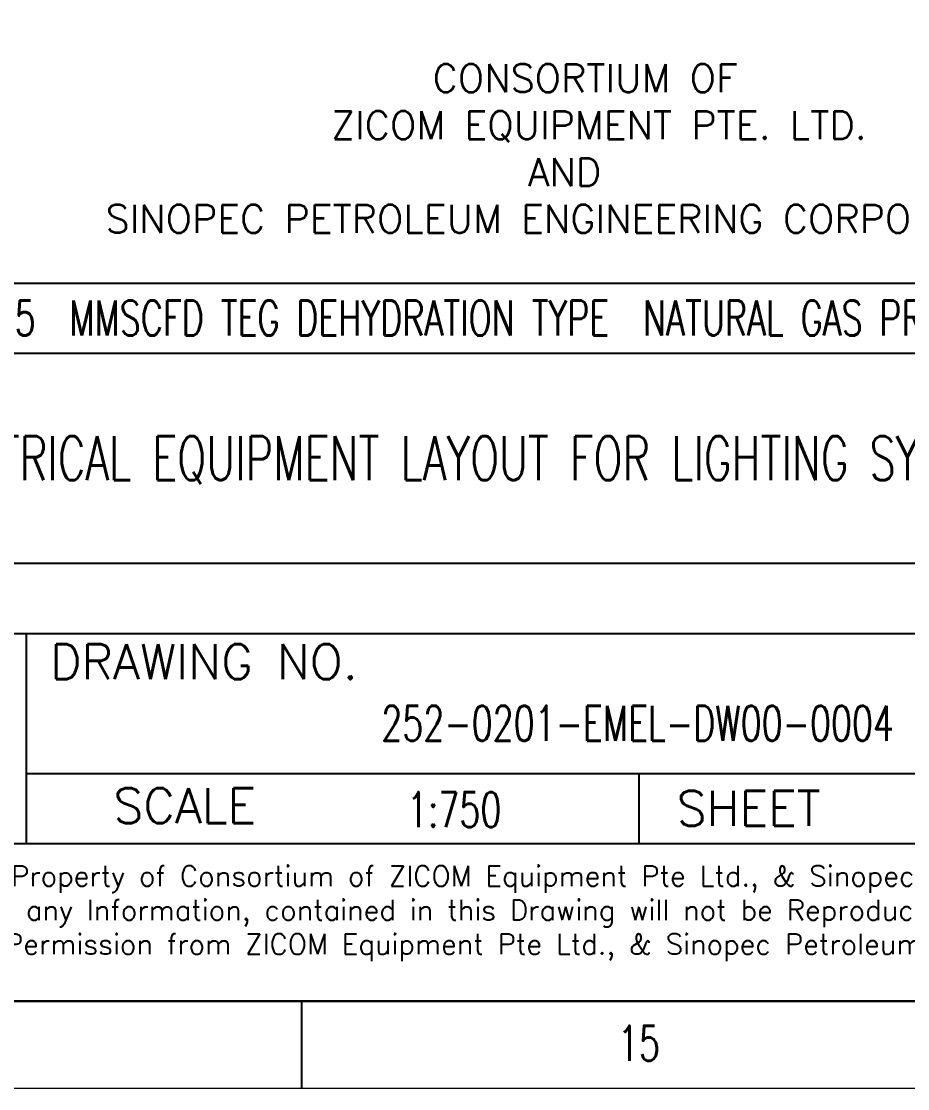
# Model space of a CAD drawing. Header units: inches. Extents: x 19 to 689223, y 34 to 210034.
# Drawn here: x 251884 to 277192, y 34 to 30507 of the extents above; entities that cross this region are included whole.
import ezdxf
from ezdxf.enums import TextEntityAlignment as Align

# ---------------------------------------------------------------- set-up
doc = ezdxf.new("R2010")
doc.units = ezdxf.units.IN
doc.header["$MEASUREMENT"] = 0
doc.layers.add('TEG BORDER', color=7, linetype='Continuous')
doc.styles.add('HZTXT', font='txt_qlt.shx', dxfattribs={"width": 0.7, "bigfont": 'hztxt.shx'})
doc.styles.add('TEG BORDER', font='txt_qlt.shx', dxfattribs={"width": 0.7, "bigfont": 'hztxt.shx'})

msp = doc.modelspace()

# ---------------------------------------------------------------- linework, layer by layer
for p, q in [((244518.847, 2534.1456), (294518.847, 2534.1456)), ((259893.847, 34.1456), (259893.847, 2534.1456))]:
    msp.add_line(p, q)
at = {"color": 5, "lineweight": 15}
msp.add_lwpolyline([(18.847, 210034.1456), (297018.847, 210034.1456), (297018.847, 34.1456), (18.847, 34.1456)], close=True, dxfattribs=at)
msp.add_lwpolyline([(2518.847, 207534.1456), (294518.847, 207534.1456), (294518.847, 2534.1456), (2518.847, 2534.1456)], close=True)
at = {"layer": 'TEG BORDER'}
for p, q in [((244518.847, 23034.1456), (294518.847, 23034.1456)), ((244518.847, 21034.1456), (294518.847, 21034.1456)), ((244518.847, 15034.1456), (294518.847, 15034.1456)), ((244518.847, 13034.1456), (294518.847, 13034.1456)), ((252018.847, 13034.1456), (252018.847, 7034.1456)), ((252018.847, 9034.1456), (287018.847, 9034.1456)), ((269518.847, 9034.1456), (269518.847, 7034.1456)), ((244518.847, 7034.1456), (294518.847, 7034.1456)), ((244518.847, 7034.1456), (294518.847, 7034.1456))]:
    msp.add_line(p, q, dxfattribs=at)

# ---------------------------------------------------------------- texts
at = {"color": 7, "style": 'HZTXT', "width": 0.7}
for s, height, p in [('ELECTRICAL EQUIPMENT LAYOUT FOR LIGHTING SYSTEM FOR LOCATION J', 1250, (269518.847, 18034.1456)), ('252-0201-EMEL-DW00-0004', 1000, (269480.9403, 10466.1737)), ('1:750', 1000, (264244.2395, 8000.1672))]:
    msp.add_text(s, height=height, dxfattribs=at).set_placement(p, align=Align.MIDDLE_CENTER)
at = {"insert": (268917.2939, 830.8103), "char_height": 1000, "width": 1000, "attachment_point": 7, "style": 'TEG BORDER'}
msp.add_mtext('15', dxfattribs=at)
at = {"layer": 'TEG BORDER', "color": 7, "style": 'TEG BORDER'}
for s, height, p in [('CONSORTIUM OF', 800, (263627.6963, 28482.9857)), ('ZICOM EQUIPMENT PTE. LTD.', 800, (260729.0567, 27144.0889)), ('AND', 800, (266346.275, 25805.1921)), ('SINOPEC PETROLEUM ENGINEERING CORPORATION', 800, (254289.1708, 24470.4374)), ('This Drawing is Property of Consortium of ZICOM Equipment Pte Ltd., & Sinopec Petroleum Engineering', 580, (245275.5908, 5814.1144)), ('Corporation and any Information, contained in this Drawing will not be Reproduced, Disclosed to others without', 580, (245302.6183, 4841.9642)), ('Explicit Written Permission from ZICOM Equipment Pte Ltd., & Sinopec Petroleum Engineering Corporation.', 580, (245275.5908, 3869.814))]:
    msp.add_text(s, height=height, dxfattribs=at).set_placement(p)
at = {"layer": 'TEG BORDER', "style": 'TEG BORDER'}
for s, p in [(' DRAWING NO.', (252018.847, 11725.3752)), ('SCALE', (254513.6502, 7616.0859)), ('SHEET', (270594.573, 7534.1456))]:
    msp.add_text(s, height=1000, dxfattribs=at).set_placement(p)
at = {"layer": 'TEG BORDER', "insert": (244518.847, 22034.1456), "char_height": 1000, "width": 50000, "attachment_point": 4, "style": 'TEG BORDER'}
msp.add_mtext('\\pi4416.7,t8711.1;2 X 75  MMSCFD TEG DEHYDRATION TYPE  NATURAL GAS PROCESS PLANT', dxfattribs=at)

doc.saveas('drawing.dxf')
